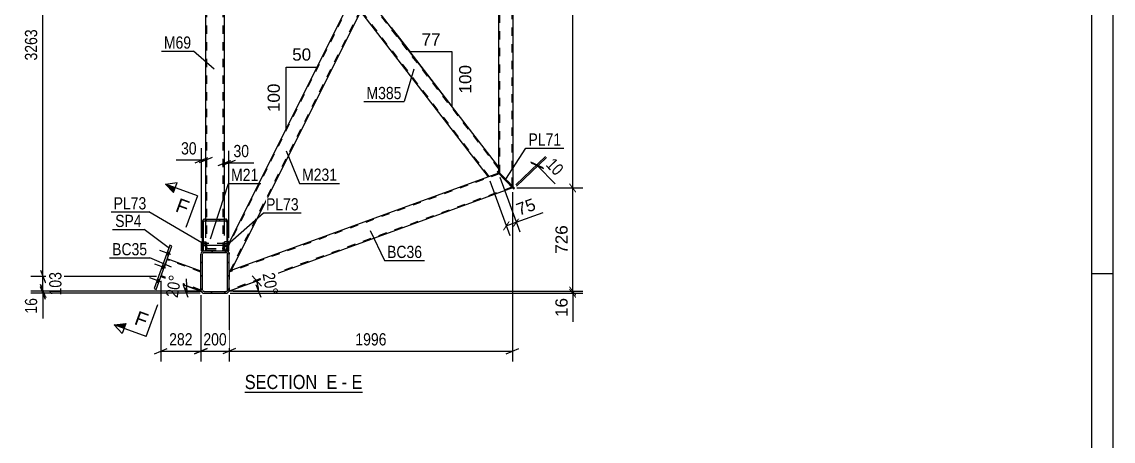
# Model space of a CAD drawing. Header units: millimetres. Extents: x -141 to 1048, y -561 to 280.
# Drawn here: x 791.9 to 1048.2, y -301.9 to -203.4 of the extents above; entities that cross this region are included whole.
import ezdxf

# ---------------------------------------------------------------- set-up
doc = ezdxf.new("R2010")
doc.units = ezdxf.units.MM
doc.linetypes.add('DXK_LINE_DOT2', pattern=[3.9198, 1.9599, -1.9599])
doc.styles.add('Arial', font='ARIAL.TTF', dxfattribs={"height": 0.2})
doc.styles.add('Arial Narrow', font='ARIALN.TTF', dxfattribs={"height": 0.2})

# ---------------------------------------------------------------- blocks, each defined once
blk = doc.blocks.new('Unknown-389626618-1160')
at = {"color": 5, "linetype": 'Continuous'}
for p, q in [((1048.2, -560.61), (1048.2, 280.39)), ((1043.2, -555.61), (1043.2, 275.39)), ((1048.2, -262.61), (1043.2, -262.61))]:
    blk.add_line(p, q, dxfattribs=at)
blk = doc.blocks.new('Unknown-389626618-17 - 1833')
at = {"color": 6, "linetype": 'Continuous'}
blk.add_line((844.29, -290.43), (871.94, -290.43), dxfattribs=at)
at = {"color": 0, "linetype": 'Continuous'}
blk.add_wipeout([(862.4, -289.68), (862.4, -286.18), (844.29, -286.18), (844.29, -289.68)], dxfattribs=at)
at = {"color": 7, "linetype": 'Continuous', "style": 'Arial Narrow'}
blk.add_text('SECTION ', height=3.34, dxfattribs=at).set_placement((844.29, -289.68))
at = {"color": 0, "linetype": 'Continuous'}
blk.add_wipeout([(866.01, -289.68), (866.01, -286.18), (863.45, -286.18), (863.45, -289.68)], dxfattribs=at)
blk.add_wipeout([(868.33, -289.68), (868.33, -286.18), (867.06, -286.18), (867.06, -289.68)], dxfattribs=at)
at = {"color": 7, "linetype": 'Continuous', "style": 'Arial Narrow'}
blk.add_text('E', height=3.34, dxfattribs=at).set_placement((863.45, -289.68))
at = {"color": 0, "linetype": 'Continuous'}
blk.add_wipeout([(871.94, -289.68), (871.94, -286.18), (869.38, -286.18), (869.38, -289.68)], dxfattribs=at)
at = {"color": 7, "linetype": 'Continuous', "style": 'Arial Narrow'}
for s, p in [('E', (869.38, -289.68)), ('-', (867.06, -289.68))]:
    blk.add_text(s, height=3.34, dxfattribs=at).set_placement(p)
blk = doc.blocks.new('Part-389626618-1884 - 1833')
at = {"color": 7, "linetype": 'DXK_LINE_DOT2'}
for p, q in [((826.09, -259.1), (824.58, -263.24)), ((833.98, -262.19), (826.02, -259.29)), ((833.98, -266.44), (824.65, -263.05)), ((833.98, -262.01), (833.98, -261.97)), ((833.98, -266.39), (833.98, -261.97))]:
    blk.add_line(p, q, dxfattribs=at)
at = {"color": 2, "linetype": 'Continuous'}
for p, q in [((833.98, -261.97), (826.09, -259.1)), ((824.58, -263.24), (833.98, -266.66)), ((833.98, -266.39), (833.98, -266.38)), ((833.98, -266.66), (833.98, -266.39))]:
    blk.add_line(p, q, dxfattribs=at)
blk = doc.blocks.new('Part-389626618-1849 - 1833')
at = {"linetype": 'Continuous'}
h = blk.add_hatch(dxfattribs=at)
h.set_pattern_fill('', scale=0.7, style=0, pattern_type=0)
h.set_pattern_definition([(45, (833.9813, -266.3803), (-1.57154, 1.57154), [])])
h.paths.add_polyline_path([(833.98, -257.98), (833.98, -266.38), (834.04, -266.69), (834.22, -266.95), (834.48, -267.12), (834.78, -267.18), (839.85, -267.18), (840.15, -267.12), (840.41, -266.95), (840.59, -266.69), (840.65, -266.38), (840.65, -257.98), (840.59, -257.67), (840.41, -257.41), (840.15, -257.24), (839.85, -257.18), (834.78, -257.18), (834.48, -257.24), (834.22, -257.41), (834.04, -257.67)])
h.paths.add_polyline_path([(834.5, -257.7), (834.63, -257.61), (834.78, -257.58), (839.85, -257.58), (840, -257.61), (840.13, -257.7), (840.22, -257.83), (840.25, -257.98), (840.25, -266.38), (840.22, -266.53), (840.13, -266.66), (840, -266.75), (839.85, -266.78), (834.78, -266.78), (834.63, -266.75), (834.5, -266.66), (834.41, -266.53), (834.38, -266.38), (834.38, -257.98), (834.41, -257.83)])
at = {"color": 2, "linetype": 'Continuous'}
for p, q in [((834.04, -257.67), (833.98, -257.98)), ((833.98, -266.38), (833.98, -257.98)), ((834.38, -257.98), (834.41, -257.83)), ((834.38, -266.38), (834.38, -257.98)), ((834.78, -257.18), (834.48, -257.24)), ((834.63, -257.61), (834.78, -257.58)), ((834.78, -257.18), (839.85, -257.18)), ((834.78, -257.58), (839.85, -257.58)), ((840.15, -257.24), (839.85, -257.18)), ((839.85, -257.58), (840, -257.61)), ((840.22, -257.83), (840.25, -257.98)), ((840.25, -266.38), (840.25, -257.98)), ((840.65, -257.98), (840.59, -257.67)), ((840.65, -266.38), (840.65, -257.98)), ((833.98, -266.38), (834.04, -266.69)), ((834.41, -266.53), (834.38, -266.38)), ((840.25, -266.38), (840.22, -266.53)), ((840.59, -266.69), (840.65, -266.38)), ((834.48, -267.12), (834.78, -267.18)), ((834.78, -266.78), (834.63, -266.75)), ((834.78, -266.78), (839.85, -266.78)), ((834.78, -267.18), (839.85, -267.18)), ((840, -266.75), (839.85, -266.78)), ((839.85, -267.18), (840.15, -267.12))]:
    blk.add_line(p, q, dxfattribs=at)
for centre, radius, start, end in [((834.78, -257.98), 0.8, 112.5, 157.5), ((834.78, -257.98), 0.4, 112.5, 157.5), ((839.85, -257.98), 0.4, 22.5, 67.5), ((839.85, -257.98), 0.8, 22.5, 67.5), ((834.78, -266.38), 0.8, 202.5, 247.5), ((834.78, -266.38), 0.4, 202.5, 247.5), ((839.85, -266.38), 0.4, 292.5, 337.5), ((839.85, -266.38), 0.8, 292.5, 337.5)]:
    blk.add_arc(centre, radius, start, end, dxfattribs=at)
blk = doc.blocks.new('Part-389626618-1855 - 1833')
at = {"color": 2, "linetype": 'Continuous'}
for p, q in [((834.11, -257.18), (834.11, -255.13)), ((834.11, -255.13), (834.31, -255.13)), ((835.11, -257.18), (835.11, -255.85)), ((834.11, -257.18), (834.11, -257.18)), ((834.11, -257.18), (834.31, -257.18)), ((834.58, -257.18), (834.78, -257.18))]:
    blk.add_line(p, q, dxfattribs=at)
at = {"color": 7, "linetype": 'DXK_LINE_DOT2'}
for p, q in [((834.11, -255.13), (835.11, -255.13)), ((834.31, -255.13), (835.11, -255.13)), ((835.11, -255.13), (835.11, -255.85)), ((834.11, -257.18), (835.11, -257.18)), ((834.11, -257.18), (834.11, -257.18)), ((834.31, -257.18), (834.58, -257.18)), ((834.78, -257.18), (835.11, -257.18)), ((835.11, -257.18), (835.11, -257.18)), ((835.11, -257.18), (835.11, -257.18))]:
    blk.add_line(p, q, dxfattribs=at)
blk = doc.blocks.new('Part-389626618-1872 - 1833')
at = {"color": 7, "linetype": 'DXK_LINE_DOT2'}
for p, q in [((835.11, -257.18), (835.11, -251.14)), ((835.38, -257.18), (835.38, -251.14)), ((839.25, -257.18), (839.25, -251.14)), ((839.51, -257.18), (839.51, -251.14)), ((835.11, -257.18), (839.51, -257.18)), ((835.16, -257.11), (835.15, -257.18)), ((835.55, -256.66), (835.44, -256.69)), ((835.44, -257.18), (835.46, -257.13)), ((835.46, -257.13), (835.55, -257.05)), ((835.65, -256.63), (835.55, -256.66)), ((835.55, -257.05), (835.65, -257.02)), ((835.65, -256.63), (838.98, -256.63)), ((835.65, -257.02), (838.98, -257.02)), ((839.17, -256.68), (838.98, -256.63)), ((838.98, -257.02), (839.08, -257.05)), ((839.08, -257.05), (839.17, -257.13)), ((839.19, -256.69), (839.17, -256.68)), ((839.17, -257.13), (839.19, -257.18)), ((839.48, -257.18), (839.47, -257.11))]:
    blk.add_line(p, q, dxfattribs=at)
for centre, start, end in [((835.84, -257.27), 124.4664, 166.7051), ((838.78, -257.27), 13.2949, 55.5336)]:
    blk.add_arc(centre, 0.709, start, end, dxfattribs=at)
blk = doc.blocks.new('Part-389626618-1856 - 1833')
at = {"color": 7, "linetype": 'DXK_LINE_DOT2'}
for p, q in [((840.31, -255.13), (839.51, -255.13)), ((840.51, -255.13), (839.51, -255.13)), ((839.51, -255.85), (839.51, -255.13)), ((839.85, -257.18), (839.51, -257.18)), ((839.51, -257.18), (839.51, -257.18)), ((839.51, -257.18), (840.51, -257.18)), ((839.51, -257.18), (839.51, -257.18)), ((840.31, -257.18), (840.05, -257.18)), ((840.51, -257.18), (840.51, -257.18))]:
    blk.add_line(p, q, dxfattribs=at)
at = {"color": 2, "linetype": 'Continuous'}
for p, q in [((839.51, -257.18), (839.51, -255.85)), ((840.51, -255.13), (840.31, -255.13)), ((840.51, -257.18), (840.51, -255.13)), ((840.05, -257.18), (839.85, -257.18)), ((840.51, -257.18), (840.31, -257.18)), ((840.51, -257.18), (840.51, -257.18))]:
    blk.add_line(p, q, dxfattribs=at)
blk = doc.blocks.new('Part-389626618-1891 - 1833')
at = {"color": 7, "linetype": 'DXK_LINE_DOT2'}
for p, q in [((835.11, -160.85), (839.51, -160.85)), ((835.11, -160.85), (835.16, -160.85)), ((835.11, -168.29), (835.11, -160.85)), ((835.38, -257.18), (835.38, -160.85)), ((839.25, -257.18), (839.25, -160.85)), ((839.51, -168.29), (839.51, -160.85)), ((835.11, -257.18), (835.11, -249.74)), ((839.51, -257.18), (839.51, -249.74)), ((835.11, -257.18), (839.51, -257.18))]:
    blk.add_line(p, q, dxfattribs=at)
at = {"color": 2, "linetype": 'Continuous'}
for p, q in [((835.11, -249.74), (835.11, -168.29)), ((839.51, -249.74), (839.51, -168.29))]:
    blk.add_line(p, q, dxfattribs=at)
blk = doc.blocks.new('Part-389626618-2036 - 1833')
at = {"color": 7, "linetype": 'DXK_LINE_DOT2'}
for p, q in [((839.91, -257.19), (902.56, -131.94)), ((840.83, -261.91), (903.98, -135.65)), ((869.27, -198.05), (870.92, -194.74)), ((871.53, -200.98), (873.18, -197.67)), ((839.69, -257.18), (840.51, -255.53)), ((840.51, -255.53), (840.31, -255.93)), ((839.85, -257.18), (839.69, -257.18)), ((839.82, -257.18), (839.85, -257.18)), ((840.11, -257.23), (839.85, -257.18)), ((840.11, -257.23), (840.15, -257.24)), ((840.15, -257.24), (840.11, -257.23)), ((840.15, -257.24), (840.11, -257.23)), ((840.11, -257.23), (840.15, -257.24)), ((840.59, -257.67), (840.65, -257.98)), ((840.65, -257.98), (840.59, -257.67)), ((840.65, -257.98), (840.59, -257.67)), ((840.59, -257.67), (840.65, -257.98)), ((840.65, -261.97), (840.65, -257.98)), ((840.65, -261.97), (841.1, -261.81))]:
    blk.add_line(p, q, dxfattribs=at)
at = {"color": 2, "linetype": 'Continuous'}
for p, q in [((902.28, -132.04), (870.92, -194.74)), ((903.98, -131.42), (902.28, -132.04)), ((903.98, -131.42), (903.98, -136.1)), ((903.98, -136.1), (873.18, -197.67)), ((840.51, -255.53), (869.27, -198.05)), ((841.1, -261.81), (871.53, -200.98))]:
    blk.add_line(p, q, dxfattribs=at)
at = {"color": 7, "linetype": 'DXK_LINE_DOT2'}
blk.add_arc((839.85, -257.98), 0.8, 22.5, 67.5, dxfattribs=at)
blk.add_arc((839.85, -257.98), 0.8, 22.5, 67.5, dxfattribs=at)
blk.add_arc((839.85, -257.98), 0.8, 22.5, 67.5, dxfattribs=at)
blk.add_arc((839.85, -257.98), 0.8, 22.5, 67.5, dxfattribs=at)
blk = doc.blocks.new('Part-389626618-1911 - 1833')
at = {"color": 2, "linetype": 'Continuous'}
for p, q in [((903.84, -238.97), (840.65, -261.97)), ((907.18, -242.44), (840.65, -266.66)), ((840.65, -266.62), (840.65, -266.38)), ((840.65, -266.66), (840.65, -266.62))]:
    blk.add_line(p, q, dxfattribs=at)
at = {"color": 7, "linetype": 'DXK_LINE_DOT2'}
for p, q in [((904, -239.13), (840.65, -262.19)), ((907.18, -242.44), (903.84, -238.97)), ((907.03, -242.28), (840.65, -266.44)), ((840.65, -262.01), (840.65, -261.97)), ((840.65, -261.97), (840.65, -266.38))]:
    blk.add_line(p, q, dxfattribs=at)
blk = doc.blocks.new('Part-389626618-1931 - 1833')
at = {"color": 2, "linetype": 'Continuous'}
for p, q in [((903.75, -238.49), (903.56, -238.68)), ((907.41, -242.68), (903.56, -238.68)), ((907.6, -242.5), (903.75, -238.49)), ((907.41, -242.68), (907.6, -242.5))]:
    blk.add_line(p, q, dxfattribs=at)
blk = doc.blocks.new('Part-389626618-1944 - 1833')
at = {"color": 2, "linetype": 'Continuous'}
for p, q in [((826.69, -255.9), (822.98, -266.08)), ((823.48, -266.26), (827.19, -256.08)), ((827.19, -256.08), (826.69, -255.9)), ((822.98, -266.08), (823.48, -266.26))]:
    blk.add_line(p, q, dxfattribs=at)
blk = doc.blocks.new('Part-389626618-1958 - 1833')
at = {"linetype": 'Continuous'}
h = blk.add_hatch(dxfattribs=at)
h.set_pattern_fill('', scale=0.7, style=0, pattern_type=0)
h.set_pattern_definition([(45, (834.3147, -257.1803), (-1.57154, 1.57154), [])])
h.paths.add_polyline_path([(834.31, -250.52), (834.31, -257.18), (834.58, -257.18), (834.58, -250.52), (834.6, -250.37), (834.66, -250.24), (834.75, -250.16), (834.85, -250.13), (839.78, -250.13), (839.88, -250.16), (839.97, -250.24), (840.03, -250.37), (840.05, -250.52), (840.05, -257.18), (840.31, -257.18), (840.31, -250.52), (840.27, -250.22), (840.16, -249.97), (839.99, -249.8), (839.78, -249.74), (834.85, -249.74), (834.64, -249.8), (834.47, -249.97), (834.36, -250.22)])
at = {"color": 2, "linetype": 'Continuous'}
for p, q in [((834.36, -250.22), (834.31, -250.52)), ((834.31, -250.52), (834.31, -257.18)), ((834.58, -250.52), (834.6, -250.37)), ((834.58, -257.18), (834.58, -250.52)), ((834.85, -249.74), (834.64, -249.8)), ((834.75, -250.16), (834.85, -250.13)), ((834.85, -249.74), (839.78, -249.74)), ((834.85, -250.13), (839.78, -250.13)), ((839.99, -249.8), (839.78, -249.74)), ((839.78, -250.13), (839.88, -250.16)), ((840.03, -250.37), (840.05, -250.52)), ((840.05, -250.52), (840.05, -257.18)), ((840.31, -250.52), (840.27, -250.22)), ((840.31, -257.18), (840.31, -250.52)), ((834.6, -256.09), (834.58, -256.24)), ((834.85, -255.85), (834.75, -255.88)), ((834.85, -255.85), (839.78, -255.85)), ((839.88, -255.88), (839.78, -255.85)), ((840.05, -256.24), (840.03, -256.09)), ((834.31, -257.18), (834.58, -257.18)), ((840.05, -257.18), (840.31, -257.18))]:
    blk.add_line(p, q, dxfattribs=at)
at = {"color": 7, "linetype": 'DXK_LINE_DOT2'}
for p, q in [((834.31, -250.52), (834.31, -257.18)), ((834.58, -257.18), (834.58, -250.52)), ((840.05, -250.52), (840.05, -257.18)), ((840.31, -257.18), (840.31, -250.52)), ((834.31, -256.24), (834.36, -255.94)), ((834.64, -255.52), (834.85, -255.46)), ((839.78, -255.46), (834.85, -255.46)), ((839.78, -255.46), (839.99, -255.52)), ((840.27, -255.94), (840.31, -256.24)), ((834.31, -257.18), (834.58, -257.18)), ((840.05, -257.18), (840.31, -257.18))]:
    blk.add_line(p, q, dxfattribs=at)
at = {"color": 2, "linetype": 'Continuous'}
for centre, radius, start, end in [((835.04, -250.39), 0.709, 124.4664, 166.7051), ((834.95, -250.45), 0.354, 124.4664, 166.7051), ((839.68, -250.45), 0.354, 13.2949, 55.5336), ((839.58, -250.39), 0.709, 13.2949, 55.5336), ((834.95, -256.17), 0.354, 124.4664, 166.7051), ((839.68, -256.17), 0.354, 13.2949, 55.5336)]:
    blk.add_arc(centre, radius, start, end, dxfattribs=at)
at = {"color": 7, "linetype": 'DXK_LINE_DOT2'}
for centre, start, end in [((835.04, -256.11), 124.4664, 166.7051), ((839.58, -256.11), 13.2949, 55.5336)]:
    blk.add_arc(centre, 0.709, start, end, dxfattribs=at)
blk = doc.blocks.new('Bolt-389626618-1976 - 1833')
at = {"linetype": 'Continuous'}
for points in [[(826.38, -258.3), (826.63, -257.61), (826.13, -257.43), (825.88, -258.12)], [(826.38, -258.3), (826.63, -257.61), (826.13, -257.43), (825.88, -258.12)], [(826.38, -258.3), (826.63, -257.61), (826.13, -257.43), (825.88, -258.12)], [(825.22, -261.5), (825.47, -260.81), (824.97, -260.63), (824.72, -261.32)], [(825.22, -261.5), (825.47, -260.81), (824.97, -260.63), (824.72, -261.32)], [(824.04, -264.72), (824.29, -264.04), (823.79, -263.85), (823.54, -264.54)], [(824.04, -264.72), (824.29, -264.04), (823.79, -263.85), (823.54, -264.54)], [(824.04, -264.72), (824.29, -264.04), (823.79, -263.85), (823.54, -264.54)]]:
    blk.add_hatch(color=1, dxfattribs=at).paths.add_polyline_path(points)
at = {"color": 1, "linetype": 'Continuous'}
for p, q in [((826.91, -258.11), (824.31, -257.16)), ((826.91, -258.11), (824.31, -257.16)), ((826.91, -258.11), (824.31, -257.16)), ((826.38, -258.3), (825.88, -258.12)), ((826.38, -258.3), (825.88, -258.12)), ((826.38, -258.3), (825.88, -258.12)), ((826.63, -257.61), (826.13, -257.43)), ((826.63, -257.61), (826.13, -257.43)), ((826.63, -257.61), (826.13, -257.43)), ((825.75, -261.3), (823.15, -260.36)), ((825.75, -261.3), (823.15, -260.36)), ((825.22, -261.5), (824.72, -261.32)), ((825.22, -261.5), (824.72, -261.32)), ((825.47, -260.81), (824.97, -260.63)), ((825.47, -260.81), (824.97, -260.63)), ((824.58, -264.53), (821.98, -263.58)), ((824.58, -264.53), (821.98, -263.58)), ((824.58, -264.53), (821.98, -263.58)), ((824.29, -264.04), (823.79, -263.85)), ((824.29, -264.04), (823.79, -263.85)), ((824.29, -264.04), (823.79, -263.85)), ((824.04, -264.72), (823.54, -264.54)), ((824.04, -264.72), (823.54, -264.54)), ((824.04, -264.72), (823.54, -264.54))]:
    blk.add_line(p, q, dxfattribs=at)
blk = doc.blocks.new('Part-389626618-2035 - 1833')
at = {"color": 2, "linetype": 'Continuous'}
for p, q in [((906.91, -127.23), (903.98, -131.42)), ((907.31, -126.66), (906.91, -127.23)), ((907.31, -242.2), (907.31, -126.66)), ((903.98, -237.59), (903.98, -136.1))]:
    blk.add_line(p, q, dxfattribs=at)
at = {"color": 7, "linetype": 'DXK_LINE_DOT2'}
for p, q in [((907.11, -241.99), (907.11, -126.95)), ((907.31, -126.66), (907.2, -126.83)), ((903.98, -131.42), (903.98, -136.1)), ((904.18, -238.94), (904.18, -131.14)), ((903.98, -238.73), (903.98, -237.59)), ((907.31, -242.2), (903.98, -238.73))]:
    blk.add_line(p, q, dxfattribs=at)
blk = doc.blocks.new('Part-389626618-2037 - 1833')
at = {"color": 2, "linetype": 'Continuous'}
for p, q in [((871.65, -200.74), (873.18, -197.67)), ((903.98, -237.59), (873.18, -197.67)), ((871.53, -200.98), (871.65, -200.74)), ((901.5, -239.83), (871.53, -200.98)), ((903.98, -238.73), (903.98, -237.59))]:
    blk.add_line(p, q, dxfattribs=at)
at = {"color": 7, "linetype": 'DXK_LINE_DOT2'}
for p, q in [((903.98, -237.92), (873.08, -197.87)), ((901.69, -239.76), (871.63, -200.78)), ((903.84, -238.97), (901.5, -239.83)), ((903.75, -238.49), (903.56, -238.68)), ((903.84, -238.97), (903.56, -238.68)), ((903.98, -238.73), (903.75, -238.49))]:
    blk.add_line(p, q, dxfattribs=at)
blk = doc.blocks.new('AngleDimension-389626618-2076 - 1833')
at = {"color": 7, "linetype": 'Continuous'}
for p, q in [((846.04, -263.1), (848.19, -265.51)), ((847.11, -264.3), (840.59, -266.68)), ((848.13, -268.18), (846.93, -265.18)), ((847.53, -266.68), (840.59, -266.68)), ((841.59, -266.68), (847.53, -266.68))]:
    blk.add_line(p, q, dxfattribs=at)
blk.add_arc((840.59, -266.68), 6.94, 360, 20, dxfattribs=at)
at = {"color": 0}
blk.add_wipeout([(848.87, -268.5), (853.01, -267.77), (851.89, -261.41), (847.75, -262.14)], dxfattribs=at)
at = {"color": 3, "style": 'Arial Narrow'}
blk.add_text('20°', height=2.863, rotation=-80.0021, dxfattribs=at).set_placement((848.45, -262.62))
blk = doc.blocks.new('AngleDimension-389626618-2079 - 1833')
at = {"color": 7, "linetype": 'Continuous'}
for p, q in [((830.56, -263.82), (830.67, -267.05)), ((831, -268.16), (829.8, -265.16)), ((833.04, -266.32), (830.62, -265.43)), ((830.62, -265.43), (833.98, -266.66)), ((830.4, -266.66), (833.98, -266.66))]:
    blk.add_line(p, q, dxfattribs=at)
blk.add_arc((833.98, -266.66), 3.58, 160, 180, dxfattribs=at)
at = {"color": 0}
blk.add_wipeout([(830.13, -262.7), (825.99, -261.97), (824.87, -268.33), (829.01, -269.06)], dxfattribs=at)
at = {"color": 3, "style": 'Arial Narrow'}
blk.add_text('20°', height=2.863, rotation=80.0021, dxfattribs=at).set_placement((828.52, -268.36))
blk = doc.blocks.new('StraightDimension-389626618-25642 - 1833')
at = {"linetype": 'Continuous'}
for points in [[(920.46, -125.76), (920.61, -125.56), (922.11, -127.56), (921.96, -127.76)], [(922.11, -243.34), (921.96, -243.54), (920.46, -241.54), (920.61, -241.34)]]:
    blk.add_hatch(color=7, dxfattribs=at).paths.add_polyline_path(points)
at = {"color": 7, "linetype": 'Continuous'}
for p, q in [((908.31, -126.66), (923.69, -126.66)), ((921.29, -242.44), (921.29, -126.66)), ((908.18, -242.44), (923.69, -242.44))]:
    blk.add_line(p, q, dxfattribs=at)
at = {"color": 0}
blk.add_wipeout([(920.69, -179.51), (916.49, -179.51), (916.49, -189.6), (920.69, -189.6)], dxfattribs=at)
at = {"color": 3, "style": 'Arial'}
blk.add_text('3473', height=2.865, rotation=90.0002, dxfattribs=at).set_placement((920.09, -189))
blk = doc.blocks.new('StraightDimension-389626618-25643 - 1833')
at = {"linetype": 'Continuous'}
for points in [[(920.46, -241.54), (920.61, -241.34), (922.11, -243.34), (921.96, -243.54)], [(922.11, -267.56), (921.96, -267.76), (920.46, -265.76), (920.61, -265.56)]]:
    blk.add_hatch(color=7, dxfattribs=at).paths.add_polyline_path(points)
at = {"color": 7, "linetype": 'Continuous'}
for p, q in [((908.18, -242.44), (923.69, -242.44)), ((921.29, -266.66), (921.29, -242.44)), ((841.65, -266.66), (923.69, -266.66))]:
    blk.add_line(p, q, dxfattribs=at)
at = {"color": 0}
blk.add_wipeout([(920.69, -250.61), (916.49, -250.61), (916.49, -258.49), (920.69, -258.49)], dxfattribs=at)
at = {"color": 3, "style": 'Arial'}
blk.add_text('726', height=2.865, rotation=90.0002, dxfattribs=at).set_placement((920.09, -257.89))
blk = doc.blocks.new('StraightDimension-389626618-25644 - 1833')
at = {"linetype": 'Continuous'}
for points in [[(922.11, -267.56), (921.96, -267.76), (920.46, -265.76), (920.61, -265.56)], [(920.46, -266.28), (920.61, -266.08), (922.11, -268.08), (921.96, -268.28)]]:
    blk.add_hatch(color=7, dxfattribs=at).paths.add_polyline_path(points)
at = {"color": 7, "linetype": 'Continuous'}
for p, q in [((840.85, -267.18), (923.69, -267.18)), ((841.65, -266.66), (923.69, -266.66)), ((921.29, -267.18), (921.29, -266.66))]:
    blk.add_line(p, q, dxfattribs=at)
at = {"color": 0}
blk.add_wipeout([(920.69, -267.71), (916.49, -267.71), (916.49, -273.35), (920.69, -273.35)], dxfattribs=at)
at = {"color": 7, "linetype": 'Continuous'}
blk.add_line((921.29, -267.18), (921.29, -273.88), dxfattribs=at)
blk.add_line((921.29, -267.18), (921.29, -273.88), dxfattribs=at)
at = {"color": 3, "style": 'Arial'}
blk.add_text('16', height=2.865, rotation=90.0002, dxfattribs=at).set_placement((920.09, -272.75))
blk = doc.blocks.new('AngleDimension-389626618-25718 - 1833')
at = {"color": 7, "linetype": 'Continuous'}
for p, q in [((854.02, -214.04), (861.27, -214.04)), ((854.02, -228.53), (861.27, -214.04)), ((854.02, -228.53), (854.02, -214.04)), ((861.34, -213.9), (861.27, -214.04))]:
    blk.add_line(p, q, dxfattribs=at)
at = {"color": 0}
for points in [[(860.47, -213.14), (860.47, -208.94), (854.82, -208.94), (854.82, -213.14)], [(853.12, -217.35), (848.92, -217.35), (848.92, -225.22), (853.12, -225.22)]]:
    blk.add_wipeout(points, dxfattribs=at)
at = {"color": 3, "style": 'Arial'}
blk.add_text('50', height=2.865, dxfattribs=at).set_placement((855.42, -212.54))
blk.add_text('100', height=2.865, rotation=90.0002, dxfattribs=at).set_placement((852.52, -224.62))
blk = doc.blocks.new('AngleDimension-389626618-25720 - 1833')
at = {"color": 7, "linetype": 'Continuous'}
for p, q in [((878.67, -204.78), (883.09, -210.51)), ((892.99, -210.51), (883.09, -210.51)), ((892.99, -223.34), (883.09, -210.51)), ((892.99, -223.34), (892.99, -210.51))]:
    blk.add_line(p, q, dxfattribs=at)
at = {"color": 0}
for points in [[(890.86, -209.61), (890.86, -205.41), (885.21, -205.41), (885.21, -209.61)], [(898.09, -212.99), (893.89, -212.99), (893.89, -220.86), (898.09, -220.86)]]:
    blk.add_wipeout(points, dxfattribs=at)
at = {"color": 3, "style": 'Arial'}
blk.add_text('77', height=2.865, dxfattribs=at).set_placement((885.81, -209.01))
blk.add_text('100', height=2.865, rotation=90.0002, dxfattribs=at).set_placement((897.49, -220.26))
blk = doc.blocks.new('StraightDimension-389626618-26775 - 1833')
at = {"linetype": 'Continuous'}
for points in [[(906.26, -250.27), (906.5, -250.34), (905.13, -252.44), (904.89, -252.37)], [(907.48, -251.58), (907.24, -251.51), (908.6, -249.42), (908.84, -249.49)]]:
    blk.add_hatch(color=7, dxfattribs=at).paths.add_polyline_path(points)
at = {"color": 7, "linetype": 'Continuous'}
for p, q in [((901.84, -240.77), (906.51, -253.61)), ((904.19, -239.91), (908.86, -252.76)), ((905.69, -251.36), (908.04, -250.5))]:
    blk.add_line(p, q, dxfattribs=at)
at = {"color": 0}
blk.add_wipeout([(913.63, -247.83), (912.2, -243.88), (906.89, -245.81), (908.33, -249.76)], dxfattribs=at)
at = {"color": 7, "linetype": 'Continuous'}
blk.add_line((908.04, -250.5), (914.33, -248.21), dxfattribs=at)
blk.add_line((908.04, -250.5), (914.33, -248.21), dxfattribs=at)
at = {"color": 3, "style": 'Arial'}
blk.add_text('75', height=2.865, rotation=20.002, dxfattribs=at).set_placement((908.69, -248.99))
blk = doc.blocks.new('StraightDimension-389626618-38397 - 1833')
at = {"color": 7, "linetype": 'Continuous'}
for p, q in [((907.9, -241.75), (914.88, -235.04)), ((908.13, -241.99), (915.11, -235.28)), ((911.36, -236.35), (914.3, -237.68)), ((914.53, -237.92), (911.59, -236.59)), ((912.83, -237.01), (913.06, -237.25))]:
    blk.add_line(p, q, dxfattribs=at)
at = {"color": 0}
blk.add_wipeout([(917.33, -240.61), (920.36, -237.7), (916.99, -234.2), (913.96, -237.11)], dxfattribs=at)
at = {"color": 7, "linetype": 'Continuous'}
blk.add_line((913.06, -237.25), (917.15, -241.51), dxfattribs=at)
blk.add_line((913.06, -237.25), (917.15, -241.51), dxfattribs=at)
at = {"color": 3, "style": 'Arial Narrow'}
blk.add_text('10', height=2.863, rotation=-46.146, dxfattribs=at).set_placement((914.81, -237.13))
blk = doc.blocks.new('StraightDimension-389626618-38403 - 1833')
at = {"color": 7, "linetype": 'Continuous'}
for p, q in [((907.18, -243.44), (907.18, -283.18)), ((840.65, -267.66), (840.65, -283.18)), ((842.15, -280.18), (839.15, -281.38)), ((840.65, -280.78), (907.18, -280.78)), ((905.68, -281.38), (908.68, -280.18))]:
    blk.add_line(p, q, dxfattribs=at)
at = {"color": 0}
blk.add_wipeout([(878.17, -280.03), (878.17, -275.83), (869.66, -275.83), (869.66, -280.03)], dxfattribs=at)
at = {"color": 3, "style": 'Arial Narrow'}
blk.add_text('1996', height=2.863, dxfattribs=at).set_placement((870.26, -279.43))
blk = doc.blocks.new('StraightDimension-389626618-38404 - 1833')
at = {"color": 7, "linetype": 'Continuous'}
for p, q in [((833.98, -267.66), (833.98, -283.18)), ((840.65, -267.66), (840.65, -283.18)), ((832.48, -281.38), (835.48, -280.18)), ((833.98, -280.78), (840.65, -280.78)), ((842.15, -280.18), (839.15, -281.38))]:
    blk.add_line(p, q, dxfattribs=at)
at = {"color": 0}
blk.add_wipeout([(840.66, -280.03), (840.66, -275.83), (833.97, -275.83), (833.97, -280.03)], dxfattribs=at)
at = {"color": 3, "style": 'Arial Narrow'}
blk.add_text('200', height=2.863, dxfattribs=at).set_placement((834.57, -279.43))
blk = doc.blocks.new('StraightDimension-389626618-38405 - 1833')
at = {"color": 7, "linetype": 'Continuous'}
for p, q in [((824.58, -264.24), (824.58, -283.18)), ((833.98, -267.66), (833.98, -283.18)), ((823.08, -281.38), (826.08, -280.18)), ((824.58, -280.78), (833.98, -280.78)), ((835.48, -280.18), (832.48, -281.38))]:
    blk.add_line(p, q, dxfattribs=at)
at = {"color": 0}
blk.add_wipeout([(832.62, -280.03), (832.62, -275.83), (825.94, -275.83), (825.94, -280.03)], dxfattribs=at)
at = {"color": 3, "style": 'Arial Narrow'}
blk.add_text('282', height=2.863, dxfattribs=at).set_placement((826.54, -279.43))
blk = doc.blocks.new('StraightDimension-389626618-49350 - 1833')
at = {"color": 7, "linetype": 'Continuous'}
for p, q in [((797.49, -155.98), (796.29, -152.98)), ((832.98, -154.48), (794.04, -154.48)), ((796.89, -263.24), (796.89, -154.48)), ((823.58, -263.24), (794.04, -263.24)), ((796.29, -261.74), (797.49, -264.74))]:
    blk.add_line(p, q, dxfattribs=at)
at = {"color": 0}
blk.add_wipeout([(796.14, -204.6), (791.94, -204.6), (791.94, -213.11), (796.14, -213.11)], dxfattribs=at)
at = {"color": 3, "style": 'Arial Narrow'}
blk.add_text('3263', height=2.863, rotation=90.0002, dxfattribs=at).set_placement((795.54, -212.51))
blk = doc.blocks.new('StraightDimension-389626618-49351 - 1833')
at = {"color": 7, "linetype": 'Continuous'}
for p, q in [((823.58, -263.24), (794.49, -263.24)), ((796.29, -261.74), (797.49, -264.74)), ((796.89, -266.66), (796.89, -263.24)), ((797.49, -268.16), (796.29, -265.16)), ((832.98, -266.66), (794.49, -266.66))]:
    blk.add_line(p, q, dxfattribs=at)
at = {"color": 0}
blk.add_wipeout([(801.84, -261.61), (797.64, -261.61), (797.64, -268.29), (801.84, -268.29)], dxfattribs=at)
at = {"color": 3, "style": 'Arial Narrow'}
blk.add_text('103', height=2.863, rotation=90.0002, dxfattribs=at).set_placement((801.24, -267.69))
blk = doc.blocks.new('StraightDimension-389626618-49352 - 1833')
at = {"color": 7, "linetype": 'Continuous'}
for p, q in [((796.29, -265.16), (797.49, -268.16)), ((797.49, -268.68), (796.29, -265.68)), ((832.98, -266.66), (794.04, -266.66)), ((833.78, -267.18), (794.04, -267.18)), ((796.89, -267.18), (796.89, -266.66))]:
    blk.add_line(p, q, dxfattribs=at)
at = {"color": 0}
blk.add_wipeout([(796.14, -267.71), (791.94, -267.71), (791.94, -272.56), (796.14, -272.56)], dxfattribs=at)
at = {"color": 7, "linetype": 'Continuous'}
blk.add_line((796.89, -267.18), (796.89, -273.09), dxfattribs=at)
blk.add_line((796.89, -267.18), (796.89, -273.09), dxfattribs=at)
at = {"color": 3, "style": 'Arial Narrow'}
blk.add_text('16', height=2.863, rotation=90.0002, dxfattribs=at).set_placement((795.54, -271.96))
blk = doc.blocks.new('StraightDimension-389626618-54381 - 1833')
at = {"color": 7, "linetype": 'Continuous'}
for p, q in [((834.11, -254.13), (834.11, -233.08)), ((835.11, -254.13), (835.11, -233.08)), ((832.61, -236.53), (835.61, -235.33)), ((836.61, -235.33), (833.61, -236.53)), ((834.11, -235.93), (835.11, -235.93))]:
    blk.add_line(p, q, dxfattribs=at)
at = {"color": 0}
blk.add_wipeout([(833.59, -235.18), (833.59, -230.98), (828.73, -230.98), (828.73, -235.18)], dxfattribs=at)
at = {"color": 7, "linetype": 'Continuous'}
blk.add_line((834.11, -235.93), (828.21, -235.93), dxfattribs=at)
blk.add_line((834.11, -235.93), (828.21, -235.93), dxfattribs=at)
at = {"color": 3, "style": 'Arial Narrow'}
blk.add_text('30', height=2.863, dxfattribs=at).set_placement((829.33, -234.58))
blk = doc.blocks.new('StraightDimension-389626618-54386 - 1833')
at = {"color": 7, "linetype": 'Continuous'}
for p, q in [((839.51, -253.65), (839.51, -233.71)), ((840.51, -254.13), (840.51, -233.71)), ((838.01, -237.16), (841.01, -235.96)), ((842.01, -235.96), (839.01, -237.16)), ((839.51, -236.56), (840.51, -236.56))]:
    blk.add_line(p, q, dxfattribs=at)
at = {"color": 0}
blk.add_wipeout([(845.9, -235.81), (845.9, -231.61), (841.04, -231.61), (841.04, -235.81)], dxfattribs=at)
at = {"color": 7, "linetype": 'Continuous'}
blk.add_line((840.51, -236.56), (846.42, -236.56), dxfattribs=at)
blk.add_line((840.51, -236.56), (846.42, -236.56), dxfattribs=at)
at = {"color": 3, "style": 'Arial Narrow'}
blk.add_text('30', height=2.863, dxfattribs=at).set_placement((841.64, -235.21))
blk = doc.blocks.new('Mark-389626618-53041 - 1833')
at = {"color": 0}
blk.add_wipeout([(821.18, -247.48), (821.18, -244.48), (813.5, -244.48), (813.5, -247.48)], dxfattribs=at)
blk.add_wipeout([(821.18, -247.48), (821.18, -244.48), (813.5, -244.48), (813.5, -247.48)], dxfattribs=at)
at = {"color": 30, "linetype": 'Continuous'}
for p in [(812.9, -248.08), (834.22, -255.34)]:
    blk.add_line(p, (821.78, -248.08), dxfattribs=at)
at = {"color": 3, "style": 'Arial Narrow'}
blk.add_text('PL73', height=2.863, dxfattribs=at).set_placement((813.5, -247.48))
blk = doc.blocks.new('Mark-389626618-38513 - 1833')
at = {"color": 0}
blk.add_wipeout([(821.37, -258.27), (821.37, -255.27), (813.15, -255.27), (813.15, -258.27)], dxfattribs=at)
blk.add_wipeout([(821.37, -258.27), (821.37, -255.27), (813.15, -255.27), (813.15, -258.27)], dxfattribs=at)
at = {"color": 30, "linetype": 'Continuous'}
for p in [(812.55, -258.87), (827.05, -261.08)]:
    blk.add_line(p, (821.97, -258.87), dxfattribs=at)
at = {"color": 3, "style": 'Arial Narrow'}
blk.add_text('BC35', height=2.863, dxfattribs=at).set_placement((813.15, -258.27))
blk = doc.blocks.new('Mark-389626618-1927 - 1833')
at = {"color": 0}
blk.add_wipeout([(918.59, -232.5), (918.59, -229.5), (910.91, -229.5), (910.91, -232.5)], dxfattribs=at)
blk.add_wipeout([(918.59, -232.5), (918.59, -229.5), (910.91, -229.5), (910.91, -232.5)], dxfattribs=at)
at = {"color": 30, "linetype": 'Continuous'}
for p, q in [((905.57, -240.39), (910.31, -233.1)), ((910.31, -233.1), (919.19, -233.1))]:
    blk.add_line(p, q, dxfattribs=at)
at = {"color": 3, "style": 'Arial Narrow'}
blk.add_text('PL71', height=2.863, dxfattribs=at).set_placement((910.91, -232.5))
blk = doc.blocks.new('Mark-389626618-1940 - 1833')
at = {"color": 0}
blk.add_wipeout([(820.07, -251.62), (820.07, -248.62), (813.86, -248.62), (813.86, -251.62)], dxfattribs=at)
blk.add_wipeout([(820.07, -251.62), (820.07, -248.62), (813.86, -248.62), (813.86, -251.62)], dxfattribs=at)
at = {"color": 30, "linetype": 'Continuous'}
for p in [(813.26, -252.22), (826.59, -256.66)]:
    blk.add_line(p, (820.67, -252.22), dxfattribs=at)
at = {"color": 3, "style": 'Arial Narrow'}
blk.add_text('SP4', height=2.863, dxfattribs=at).set_placement((813.86, -251.62))
blk = doc.blocks.new('Mark-389626618-38533 - 1833')
at = {"color": 0}
blk.add_wipeout([(885.93, -258.9), (885.93, -255.9), (877.71, -255.9), (877.71, -258.9)], dxfattribs=at)
blk.add_wipeout([(885.93, -258.9), (885.93, -255.9), (877.71, -255.9), (877.71, -258.9)], dxfattribs=at)
at = {"color": 30, "linetype": 'Continuous'}
for p, q in [((873.71, -252.45), (877.11, -259.5)), ((877.11, -259.5), (886.53, -259.5))]:
    blk.add_line(p, q, dxfattribs=at)
at = {"color": 3, "style": 'Arial Narrow'}
blk.add_text('BC36', height=2.863, dxfattribs=at).set_placement((877.71, -258.9))
blk = doc.blocks.new('Mark-389626618-53022 - 1833')
at = {"color": 0}
blk.add_wipeout([(856.96, -247.72), (856.96, -244.72), (849.28, -244.72), (849.28, -247.72)], dxfattribs=at)
blk.add_wipeout([(856.96, -247.72), (856.96, -244.72), (849.28, -244.72), (849.28, -247.72)], dxfattribs=at)
at = {"color": 30, "linetype": 'Continuous'}
for p, q in [((839.51, -256.32), (848.68, -248.32)), ((848.68, -248.32), (857.56, -248.32))]:
    blk.add_line(p, q, dxfattribs=at)
at = {"color": 3, "style": 'Arial Narrow'}
blk.add_text('PL73', height=2.863, dxfattribs=at).set_placement((849.28, -247.72))
blk = doc.blocks.new('SectionMark-389626618-2265 - 1833')
at = {"linetype": 'Continuous'}
blk.add_hatch(color=6, dxfattribs=at).paths.add_polyline_path([(816.39, -274.28), (815.96, -275.45), (813.61, -274.6)])
at = {"color": 6, "linetype": 'Continuous'}
for p, q in [((825.65, -241.52), (828.43, -241.2)), ((813.61, -274.6), (816.39, -274.28)), ((815.53, -276.63), (813.61, -274.6)), ((816.39, -274.28), (815.53, -276.63))]:
    blk.add_line(p, q, dxfattribs=at)
at = {"color": 0, "linetype": 'Continuous'}
for points in [[(830.43, -248.85), (831.63, -245.56), (828.95, -244.58), (827.76, -247.87)], [(820.79, -275.35), (821.99, -272.06), (819.31, -271.08), (818.11, -274.37)]]:
    blk.add_wipeout(points, dxfattribs=at)
at = {"linetype": 'Continuous'}
blk.add_hatch(color=6, dxfattribs=at).paths.add_polyline_path([(828, -242.37), (827.57, -243.55), (825.65, -241.52)])
at = {"color": 6, "linetype": 'Continuous'}
for p, q in [((833.17, -244.26), (825.65, -241.52)), ((825.65, -241.52), (827.57, -243.55)), ((827.57, -243.55), (828.43, -241.2)), ((833.17, -244.26), (830.43, -251.77)), ((821.13, -277.33), (823.87, -269.81)), ((821.13, -277.33), (813.61, -274.6))]:
    blk.add_line(p, q, dxfattribs=at)
at = {"color": 3, "linetype": 'Continuous', "style": 'Arial'}
for p in [(827.76, -247.87), (818.11, -274.37)]:
    blk.add_text('F', height=3.34, rotation=-20.002, dxfattribs=at).set_placement(p)
blk = doc.blocks.new('Mark-389626618-38468 - 1833')
at = {"color": 0}
blk.add_wipeout([(831.69, -209.73), (831.69, -206.73), (825.3, -206.73), (825.3, -209.73)], dxfattribs=at)
blk.add_wipeout([(831.69, -209.73), (831.69, -206.73), (825.3, -206.73), (825.3, -209.73)], dxfattribs=at)
at = {"color": 30, "linetype": 'Continuous'}
for p in [(824.7, -210.33), (837.14, -214.52)]:
    blk.add_line(p, (832.29, -210.33), dxfattribs=at)
at = {"color": 3, "style": 'Arial Narrow'}
blk.add_text('M69', height=2.863, dxfattribs=at).set_placement((825.3, -209.73))
blk = doc.blocks.new('Mark-389626618-38474 - 1833')
at = {"color": 0}
blk.add_wipeout([(865.96, -240.77), (865.96, -237.77), (857.74, -237.77), (857.74, -240.77)], dxfattribs=at)
blk.add_wipeout([(865.96, -240.77), (865.96, -237.77), (857.74, -237.77), (857.74, -240.77)], dxfattribs=at)
at = {"color": 30, "linetype": 'Continuous'}
for p, q in [((853.98, -233.7), (857.14, -241.37)), ((857.14, -241.37), (866.56, -241.37))]:
    blk.add_line(p, q, dxfattribs=at)
at = {"color": 3, "style": 'Arial Narrow'}
blk.add_text('M231', height=2.863, dxfattribs=at).set_placement((857.74, -240.77))
blk = doc.blocks.new('Mark-389626618-38480 - 1833')
at = {"color": 0}
blk.add_wipeout([(881.1, -221.58), (881.1, -218.58), (872.87, -218.58), (872.87, -221.58)], dxfattribs=at)
blk.add_wipeout([(881.1, -221.58), (881.1, -218.58), (872.87, -218.58), (872.87, -221.58)], dxfattribs=at)
at = {"color": 30, "linetype": 'Continuous'}
for p in [(884.02, -214.54), (872.27, -222.18)]:
    blk.add_line(p, (881.7, -222.18), dxfattribs=at)
at = {"color": 3, "style": 'Arial Narrow'}
blk.add_text('M385', height=2.863, dxfattribs=at).set_placement((872.87, -221.58))
blk = doc.blocks.new('Mark-389626618-54371 - 1833')
at = {"color": 0}
blk.add_wipeout([(847.47, -240.81), (847.47, -237.81), (841.08, -237.81), (841.08, -240.81)], dxfattribs=at)
blk.add_wipeout([(847.47, -240.81), (847.47, -237.81), (841.08, -237.81), (841.08, -240.81)], dxfattribs=at)
at = {"color": 30, "linetype": 'Continuous'}
for p, q in [((836.24, -254.37), (840.48, -241.41)), ((840.48, -241.41), (848.07, -241.41))]:
    blk.add_line(p, q, dxfattribs=at)
at = {"color": 3, "style": 'Arial Narrow'}
blk.add_text('M21', height=2.863, dxfattribs=at).set_placement((841.08, -240.81))

msp = doc.modelspace()

# ---------------------------------------------------------------- block references
for name in ['Unknown-389626618-1160', 'Part-389626618-2035 - 1833', 'Part-389626618-2036 - 1833', 'Part-389626618-1891 - 1833', 'Part-389626618-2037 - 1833', 'Part-389626618-1911 - 1833', 'Part-389626618-1931 - 1833', 'Part-389626618-1958 - 1833', 'Part-389626618-1872 - 1833', 'Part-389626618-1944 - 1833', 'Part-389626618-1855 - 1833', 'Part-389626618-1856 - 1833', 'Bolt-389626618-1976 - 1833', 'Part-389626618-1849 - 1833', 'Part-389626618-1884 - 1833']:
    msp.add_blockref(name, (0, 0))

# ---------------------------------------------------------------- next in the draw order: block references
for name in ['StraightDimension-389626618-25642 - 1833', 'AngleDimension-389626618-25720 - 1833', 'AngleDimension-389626618-25718 - 1833', 'AngleDimension-389626618-2079 - 1833', 'AngleDimension-389626618-2076 - 1833', 'Unknown-389626618-17 - 1833']:
    msp.add_blockref(name, (0, 0))

# ---------------------------------------------------------------- next in the draw order: block references
for name in ['Mark-389626618-38480 - 1833', 'StraightDimension-389626618-25643 - 1833']:
    msp.add_blockref(name, (0, 0))

# ---------------------------------------------------------------- next in the draw order: block references
for name in ['Mark-389626618-38474 - 1833', 'StraightDimension-389626618-26775 - 1833', 'StraightDimension-389626618-25644 - 1833']:
    msp.add_blockref(name, (0, 0))

# ---------------------------------------------------------------- next in the draw order: block references
for name in ['StraightDimension-389626618-38397 - 1833', 'StraightDimension-389626618-38403 - 1833']:
    msp.add_blockref(name, (0, 0))

# ---------------------------------------------------------------- next in the draw order: block references
for name in ['Mark-389626618-1927 - 1833', 'StraightDimension-389626618-54386 - 1833', 'Mark-389626618-38533 - 1833', 'StraightDimension-389626618-38404 - 1833']:
    msp.add_blockref(name, (0, 0))

# ---------------------------------------------------------------- next in the draw order: block references
for name in ['Mark-389626618-53022 - 1833', 'StraightDimension-389626618-38405 - 1833']:
    msp.add_blockref(name, (0, 0))

# ---------------------------------------------------------------- next in the draw order: block references
msp.add_blockref('StraightDimension-389626618-49350 - 1833', (0, 0))

# ---------------------------------------------------------------- next in the draw order: block references
for name in ['Mark-389626618-38468 - 1833', 'StraightDimension-389626618-54381 - 1833', 'StraightDimension-389626618-49351 - 1833']:
    msp.add_blockref(name, (0, 0))

# ---------------------------------------------------------------- next in the draw order: block references
for name in ['Mark-389626618-54371 - 1833', 'Mark-389626618-53041 - 1833', 'StraightDimension-389626618-49352 - 1833']:
    msp.add_blockref(name, (0, 0))

# ---------------------------------------------------------------- next in the draw order: block references
msp.add_blockref('Mark-389626618-38513 - 1833', (0, 0))

# ---------------------------------------------------------------- next in the draw order: block references
msp.add_blockref('Mark-389626618-1940 - 1833', (0, 0))

# ---------------------------------------------------------------- next in the draw order: block references
msp.add_blockref('SectionMark-389626618-2265 - 1833', (0, 0))

doc.saveas('drawing.dxf')
